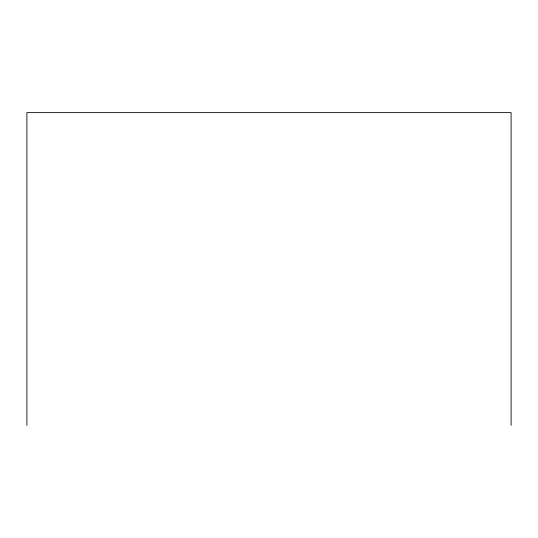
<?xml version="1.0" encoding="UTF-8"?>
<svg xmlns="http://www.w3.org/2000/svg" width="538" height="538" viewBox="0 0 538 538"><rect width="100%" height="100%" fill="white"/><g stroke="black" fill="none" stroke-linecap="round" stroke-linejoin="round"><path stroke-width="0.81" d="M511.1 425.376L511.1 112.624L26.9 112.624L26.9 425.376"/></g></svg>
